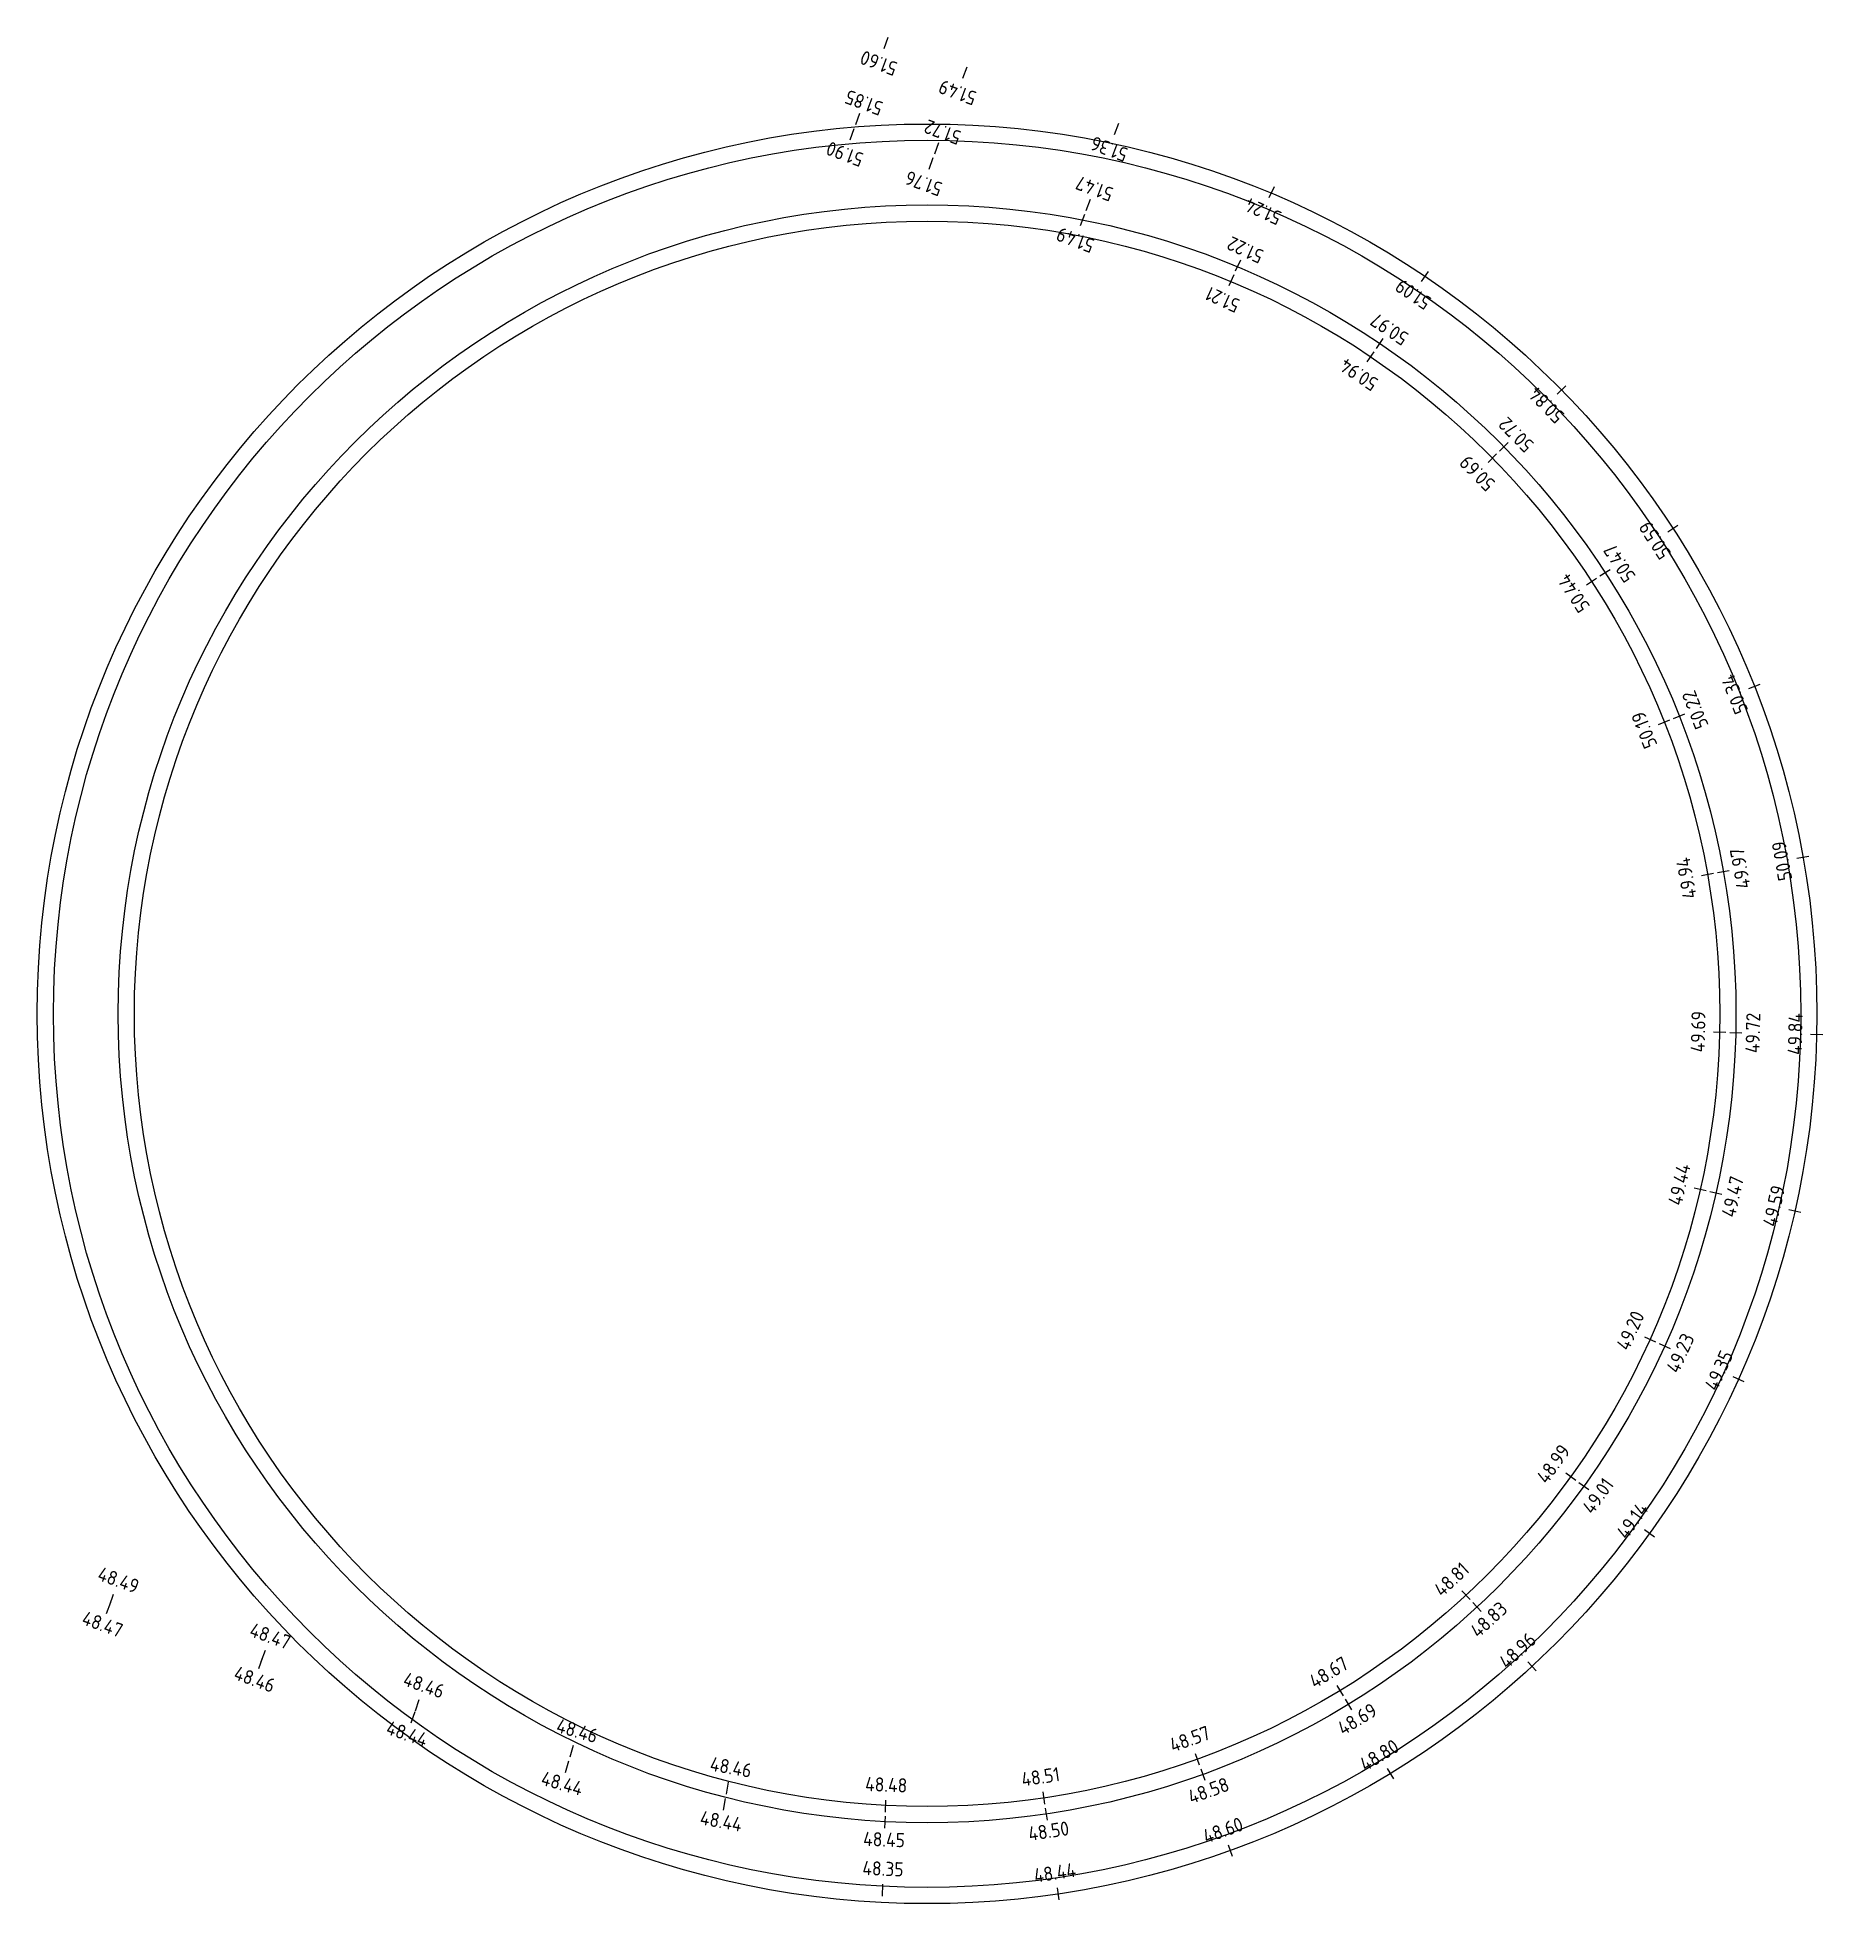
# Model space of a CAD drawing. Header units: metres. Extents: x 168205 to 168315, y 6228797 to 6228913.
import ezdxf
from ezdxf.enums import TextEntityAlignment as Align

# ---------------------------------------------------------------- set-up
doc = ezdxf.new("R2010")
doc.units = ezdxf.units.M
doc.header["$LTSCALE"] = 0.5
doc.layers.get('0').update_dxf_attribs({"linetype": 'CONTINUOUS'})
doc.layers.get('DEFPOINTS').update_dxf_attribs({"color": 5, "linetype": 'CONTINUOUS'})
doc.layers.add('M-351', color=1, linetype='CONTINUOUS')
doc.styles.add('ISO', font='iso.shx')
doc.styles.add('ISO-Anno-50', font='iso.shx', dxfattribs={"height": 5})

# ---------------------------------------------------------------- blocks, each defined once
blk = doc.blocks.new('_mkhjd')
blk.add_line((0.75, 0), (-0.75, 0))
at = {"style": 'ISO'}
blk.add_attdef('H', text='', height=1.75, rotation=270, dxfattribs=at).set_placement((0.75, 0), align=Align.CENTER)

msp = doc.modelspace()

# ---------------------------------------------------------------- linework, layer by layer
at = {"layer": 'DEFPOINTS'}
for radius in [55, 54, 50, 49]:
    msp.add_circle((168260.13, 6228852.3), radius, dxfattribs=at)

# ---------------------------------------------------------------- block references
at = {"layer": 'M-351'}
ref = msp.add_blockref('_mkhjd', (168257.6, 6228912.31), dxfattribs=dict(at, xscale=0.5, yscale=0.5, zscale=0.5, rotation=249.5656066593451))
ref.add_attrib('H', '51.60', dxfattribs={"color": 0, "height": 0.875, "rotation": 159.5656, "style": 'ISO-Anno-50'}).set_placement((168257.38, 6228911.72), align=Align.BOTTOM_CENTER)
ref = msp.add_blockref('_mkhjd', (168262.47, 6228910.49), dxfattribs=dict(at, xscale=0.5, yscale=0.5, zscale=0.5, rotation=249.5656066593451))
ref.add_attrib('H', '51.49', dxfattribs={"color": 0, "height": 0.875, "rotation": 159.5656, "style": 'ISO-Anno-50'}).set_placement((168262.25, 6228909.91), align=Align.BOTTOM_CENTER)
ref = msp.add_blockref('_mkhjd', (168255.85, 6228907.62), dxfattribs=dict(at, xscale=0.5, yscale=0.5, zscale=0.5, rotation=249.5656066593451))
ref.add_attrib('H', '51.85', dxfattribs={"color": 0, "height": 0.875, "rotation": 159.5656, "style": 'ISO-Anno-50'}).set_placement((168256.07, 6228908.21), align=Align.TOP_CENTER)
ref = msp.add_blockref('_mkhjd', (168255.5, 6228906.68), dxfattribs=dict(at, xscale=0.5, yscale=0.5, zscale=0.5, rotation=249.5656066593451))
ref.add_attrib('H', '51.90', dxfattribs={"color": 0, "height": 0.875, "rotation": 159.5656, "style": 'ISO-Anno-50'}).set_placement((168255.29, 6228906.1), align=Align.BOTTOM_CENTER)
ref = msp.add_blockref('_mkhjd', (168260.73, 6228905.81), dxfattribs=dict(at, xscale=0.5, yscale=0.5, zscale=0.5, rotation=249.5656066593451))
ref.add_attrib('H', '51.72', dxfattribs={"color": 0, "height": 0.875, "rotation": 159.5656, "style": 'ISO-Anno-50'}).set_placement((168260.94, 6228906.39), align=Align.TOP_CENTER)
ref = msp.add_blockref('_mkhjd', (168271.85, 6228907), dxfattribs=dict(at, xscale=0.5, yscale=0.5, zscale=0.5, rotation=249.4419802570079))
ref.add_attrib('H', '51.36', dxfattribs={"color": 0, "height": 0.875, "rotation": 159.442, "style": 'ISO-Anno-50'}).set_placement((168271.63, 6228906.41), align=Align.BOTTOM_CENTER)
ref = msp.add_blockref('_mkhjd', (168260.38, 6228904.87), dxfattribs=dict(at, xscale=0.5, yscale=0.5, zscale=0.5, rotation=249.5656066593451))
ref.add_attrib('H', '51.76', dxfattribs={"color": 0, "height": 0.875, "rotation": 159.5656, "style": 'ISO-Anno-50'}).set_placement((168260.16, 6228904.28), align=Align.BOTTOM_CENTER)
ref = msp.add_blockref('_mkhjd', (168270.1, 6228902.31), dxfattribs=dict(at, xscale=0.5, yscale=0.5, zscale=0.5, rotation=249.4419802570079))
ref.add_attrib('H', '51.47', dxfattribs={"color": 0, "height": 0.875, "rotation": 159.442, "style": 'ISO-Anno-50'}).set_placement((168270.32, 6228902.9), align=Align.TOP_CENTER)
ref = msp.add_blockref('_mkhjd', (168281.44, 6228903.1), dxfattribs=dict(at, xscale=0.5, yscale=0.5, zscale=0.5, rotation=245.4681150868255))
ref.add_attrib('H', '51.24', dxfattribs={"color": 0, "height": 0.875, "rotation": 155.4681, "style": 'ISO-Anno-50'}).set_placement((168281.18, 6228902.54), align=Align.BOTTOM_CENTER)
ref = msp.add_blockref('_mkhjd', (168269.74, 6228901.38), dxfattribs=dict(at, xscale=0.5, yscale=0.5, zscale=0.5, rotation=249.4419802570079))
ref.add_attrib('H', '51.49', dxfattribs={"color": 0, "height": 0.875, "rotation": 159.442, "style": 'ISO-Anno-50'}).set_placement((168269.53, 6228900.79), align=Align.BOTTOM_CENTER)
ref = msp.add_blockref('_mkhjd', (168279.36, 6228898.56), dxfattribs=dict(at, xscale=0.5, yscale=0.5, zscale=0.5, rotation=245.4681150868255))
ref.add_attrib('H', '51.22', dxfattribs={"color": 0, "height": 0.875, "rotation": 155.4681, "style": 'ISO-Anno-50'}).set_placement((168279.62, 6228899.12), align=Align.TOP_CENTER)
ref = msp.add_blockref('_mkhjd', (168278.95, 6228897.65), dxfattribs=dict(at, xscale=0.5, yscale=0.5, zscale=0.5, rotation=245.4681150868255))
ref.add_attrib('H', '51.21', dxfattribs={"color": 0, "height": 0.875, "rotation": 155.4681, "style": 'ISO-Anno-50'}).set_placement((168278.69, 6228897.08), align=Align.BOTTOM_CENTER)
ref = msp.add_blockref('_mkhjd', (168290.91, 6228897.88), dxfattribs=dict(at, xscale=0.5, yscale=0.5, zscale=0.5, rotation=235.9725749425949))
ref.add_attrib('H', '51.09', dxfattribs={"color": 0, "height": 0.875, "rotation": 145.9726, "style": 'ISO-Anno-50'}).set_placement((168290.56, 6228897.36), align=Align.BOTTOM_CENTER)
ref = msp.add_blockref('_mkhjd', (168288.11, 6228893.74), dxfattribs=dict(at, xscale=0.5, yscale=0.5, zscale=0.5, rotation=235.972574942533))
ref.add_attrib('H', '50.97', dxfattribs={"color": 0, "height": 0.875, "rotation": 145.9726, "style": 'ISO-Anno-50'}).set_placement((168288.46, 6228894.25), align=Align.TOP_CENTER)
ref = msp.add_blockref('_mkhjd', (168287.55, 6228892.91), dxfattribs=dict(at, xscale=0.5, yscale=0.5, zscale=0.5, rotation=235.9725749422641))
ref.add_attrib('H', '50.94', dxfattribs={"color": 0, "height": 0.875, "rotation": 145.9726, "style": 'ISO-Anno-50'}).set_placement((168287.2, 6228892.39), align=Align.BOTTOM_CENTER)
ref = msp.add_blockref('_mkhjd', (168299.35, 6228890.86), dxfattribs=dict(at, xscale=0.5, yscale=0.5, zscale=0.5, rotation=224.5134190401072))
ref.add_attrib('H', '50.84', dxfattribs={"color": 0, "height": 0.875, "rotation": 134.5134, "style": 'ISO-Anno-50'}).set_placement((168298.9, 6228890.42), align=Align.BOTTOM_CENTER)
ref = msp.add_blockref('_mkhjd', (168295.78, 6228887.35), dxfattribs=dict(at, xscale=0.5, yscale=0.5, zscale=0.5, rotation=224.5134190398304))
ref.add_attrib('H', '50.72', dxfattribs={"color": 0, "height": 0.875, "rotation": 134.5134, "style": 'ISO-Anno-50'}).set_placement((168296.23, 6228887.79), align=Align.TOP_CENTER)
ref = msp.add_blockref('_mkhjd', (168295.07, 6228886.65), dxfattribs=dict(at, xscale=0.5, yscale=0.5, zscale=0.5, rotation=224.5134190394672))
ref.add_attrib('H', '50.69', dxfattribs={"color": 0, "height": 0.875, "rotation": 134.5134, "style": 'ISO-Anno-50'}).set_placement((168294.63, 6228886.21), align=Align.BOTTOM_CENTER)
ref = msp.add_blockref('_mkhjd', (168306.23, 6228882.3), dxfattribs=dict(at, xscale=0.5, yscale=0.5, zscale=0.5, rotation=213.0542631369865))
ref.add_attrib('H', '50.59', dxfattribs={"color": 0, "height": 0.875, "rotation": 123.0543, "style": 'ISO-Anno-50'}).set_placement((168305.7, 6228881.96), align=Align.BOTTOM_CENTER)
ref = msp.add_blockref('_mkhjd', (168302.04, 6228879.57), dxfattribs=dict(at, xscale=0.5, yscale=0.5, zscale=0.5, rotation=213.0542631370612))
ref.add_attrib('H', '50.47', dxfattribs={"color": 0, "height": 0.875, "rotation": 123.0543, "style": 'ISO-Anno-50'}).set_placement((168302.56, 6228879.91), align=Align.TOP_CENTER)
ref = msp.add_blockref('_mkhjd', (168301.2, 6228879.02), dxfattribs=dict(at, xscale=0.5, yscale=0.5, zscale=0.5, rotation=213.0542631372568))
ref.add_attrib('H', '50.44', dxfattribs={"color": 0, "height": 0.875, "rotation": 123.0543, "style": 'ISO-Anno-50'}).set_placement((168300.68, 6228878.68), align=Align.BOTTOM_CENTER)
ref = msp.add_blockref('_mkhjd', (168311.27, 6228872.54), dxfattribs=dict(at, xscale=0.5, yscale=0.5, zscale=0.5, rotation=201.5951072351411))
ref.add_attrib('H', '50.34', dxfattribs={"color": 0, "height": 0.875, "rotation": 111.5951, "style": 'ISO-Anno-50'}).set_placement((168310.69, 6228872.31), align=Align.BOTTOM_CENTER)
ref = msp.add_blockref('_mkhjd', (168306.62, 6228870.7), dxfattribs=dict(at, xscale=0.5, yscale=0.5, zscale=0.5, rotation=201.5951072347747))
ref.add_attrib('H', '50.22', dxfattribs={"color": 0, "height": 0.875, "rotation": 111.5951, "style": 'ISO-Anno-50'}).set_placement((168307.2, 6228870.93), align=Align.TOP_CENTER)
ref = msp.add_blockref('_mkhjd', (168305.69, 6228870.33), dxfattribs=dict(at, xscale=0.5, yscale=0.5, zscale=0.5, rotation=201.5951072348925))
ref.add_attrib('H', '50.19', dxfattribs={"color": 0, "height": 0.875, "rotation": 111.5951, "style": 'ISO-Anno-50'}).set_placement((168305.11, 6228870.1), align=Align.BOTTOM_CENTER)
ref = msp.add_blockref('_mkhjd', (168308.37, 6228860.92), dxfattribs=dict(at, xscale=0.5, yscale=0.5, zscale=0.5, rotation=190.1359513324015))
ref.add_attrib('H', '49.94', dxfattribs={"color": 0, "height": 0.875, "rotation": 100.136, "style": 'ISO-Anno-50'}).set_placement((168307.75, 6228860.81), align=Align.BOTTOM_CENTER)
ref = msp.add_blockref('_mkhjd', (168309.35, 6228861.1), dxfattribs=dict(at, xscale=0.5, yscale=0.5, zscale=0.5, rotation=190.1359513321437))
ref.add_attrib('H', '49.97', dxfattribs={"color": 0, "height": 0.875, "rotation": 100.136, "style": 'ISO-Anno-50'}).set_placement((168309.96, 6228861.21), align=Align.TOP_CENTER)
ref = msp.add_blockref('_mkhjd', (168314.27, 6228861.98), dxfattribs=dict(at, xscale=0.5, yscale=0.5, zscale=0.5, rotation=190.1359513319559))
ref.add_attrib('H', '50.09', dxfattribs={"color": 0, "height": 0.875, "rotation": 100.136, "style": 'ISO-Anno-50'}).set_placement((168313.66, 6228861.87), align=Align.BOTTOM_CENTER)
ref = msp.add_blockref('_mkhjd', (168309.12, 6228851.17), dxfattribs=dict(at, xscale=0.5, yscale=0.5, zscale=0.5, rotation=178.6767954283631))
ref.add_attrib('H', '49.69', dxfattribs={"color": 0, "height": 0.875, "rotation": 88.6768, "style": 'ISO-Anno-50'}).set_placement((168308.49, 6228851.18), align=Align.BOTTOM_CENTER)
ref = msp.add_blockref('_mkhjd', (168310.12, 6228851.14), dxfattribs=dict(at, xscale=0.5, yscale=0.5, zscale=0.5, rotation=178.6767954287118))
ref.add_attrib('H', '49.72', dxfattribs={"color": 0, "height": 0.875, "rotation": 88.6768, "style": 'ISO-Anno-50'}).set_placement((168310.74, 6228851.13), align=Align.TOP_CENTER)
ref = msp.add_blockref('_mkhjd', (168315.12, 6228851.03), dxfattribs=dict(at, xscale=0.5, yscale=0.5, zscale=0.5, rotation=178.6767954283241))
ref.add_attrib('H', '49.84', dxfattribs={"color": 0, "height": 0.875, "rotation": 88.6768, "style": 'ISO-Anno-50'}).set_placement((168314.49, 6228851.04), align=Align.BOTTOM_CENTER)
ref = msp.add_blockref('_mkhjd', (168307.92, 6228841.46), dxfattribs=dict(at, xscale=0.5, yscale=0.5, zscale=0.5, rotation=167.2176395260178))
ref.add_attrib('H', '49.44', dxfattribs={"color": 0, "height": 0.875, "rotation": 77.2176, "style": 'ISO-Anno-50'}).set_placement((168307.31, 6228841.6), align=Align.BOTTOM_CENTER)
ref = msp.add_blockref('_mkhjd', (168308.89, 6228841.24), dxfattribs=dict(at, xscale=0.5, yscale=0.5, zscale=0.5, rotation=167.2176395260404))
ref.add_attrib('H', '49.47', dxfattribs={"color": 0, "height": 0.875, "rotation": 77.2176, "style": 'ISO-Anno-50'}).set_placement((168309.5, 6228841.1), align=Align.TOP_CENTER)
ref = msp.add_blockref('_mkhjd', (168313.77, 6228840.13), dxfattribs=dict(at, xscale=0.5, yscale=0.5, zscale=0.5, rotation=167.2176395261343))
ref.add_attrib('H', '49.59', dxfattribs={"color": 0, "height": 0.875, "rotation": 77.2176, "style": 'ISO-Anno-50'}).set_placement((168313.16, 6228840.27), align=Align.BOTTOM_CENTER)
ref = msp.add_blockref('_mkhjd', (168304.81, 6228832.18), dxfattribs=dict(at, xscale=0.5, yscale=0.5, zscale=0.5, rotation=155.7584836242009))
ref.add_attrib('H', '49.20', dxfattribs={"color": 0, "height": 0.875, "rotation": 65.7585, "style": 'ISO-Anno-50'}).set_placement((168304.24, 6228832.44), align=Align.BOTTOM_CENTER)
ref = msp.add_blockref('_mkhjd', (168305.72, 6228831.77), dxfattribs=dict(at, xscale=0.5, yscale=0.5, zscale=0.5, rotation=155.7584836240004))
ref.add_attrib('H', '49.23', dxfattribs={"color": 0, "height": 0.875, "rotation": 65.7585, "style": 'ISO-Anno-50'}).set_placement((168306.29, 6228831.51), align=Align.TOP_CENTER)
ref = msp.add_blockref('_mkhjd', (168310.28, 6228829.72), dxfattribs=dict(at, xscale=0.5, yscale=0.5, zscale=0.5, rotation=155.7584836240041))
ref.add_attrib('H', '49.35', dxfattribs={"color": 0, "height": 0.875, "rotation": 65.7585, "style": 'ISO-Anno-50'}).set_placement((168309.71, 6228829.97), align=Align.BOTTOM_CENTER)
ref = msp.add_blockref('_mkhjd', (168299.92, 6228823.7), dxfattribs=dict(at, xscale=0.5, yscale=0.5, zscale=0.5, rotation=144.2993277211999))
ref.add_attrib('H', '48.99', dxfattribs={"color": 0, "height": 0.875, "rotation": 54.2993, "style": 'ISO-Anno-50'}).set_placement((168299.41, 6228824.07), align=Align.BOTTOM_CENTER)
ref = msp.add_blockref('_mkhjd', (168300.73, 6228823.12), dxfattribs=dict(at, xscale=0.5, yscale=0.5, zscale=0.5, rotation=144.2993277210576))
ref.add_attrib('H', '49.01', dxfattribs={"color": 0, "height": 0.875, "rotation": 54.2993, "style": 'ISO-Anno-50'}).set_placement((168301.24, 6228822.76), align=Align.TOP_CENTER)
ref = msp.add_blockref('_mkhjd', (168304.79, 6228820.2), dxfattribs=dict(at, xscale=0.5, yscale=0.5, zscale=0.5, rotation=144.2993277212116))
ref.add_attrib('H', '49.14', dxfattribs={"color": 0, "height": 0.875, "rotation": 54.2993, "style": 'ISO-Anno-50'}).set_placement((168304.29, 6228820.57), align=Align.BOTTOM_CENTER)
ref = msp.add_blockref('_mkhjd', (168293.45, 6228816.37), dxfattribs=dict(at, xscale=0.5, yscale=0.5, zscale=0.5, rotation=132.840171818296))
ref.add_attrib('H', '48.81', dxfattribs={"color": 0, "height": 0.875, "rotation": 42.8402, "style": 'ISO-Anno-50'}).set_placement((168293.02, 6228816.83), align=Align.BOTTOM_CENTER)
ref = msp.add_blockref('_mkhjd', (168209.69, 6228816.05), dxfattribs=dict(at, xscale=0.5, yscale=0.5, zscale=0.5, rotation=70.13106778336832))
ref.add_attrib('H', '48.49', dxfattribs={"color": 0, "height": 0.875, "rotation": 340.1311, "style": 'ISO-Anno-50'}).set_placement((168209.91, 6228816.64), align=Align.BOTTOM_CENTER)
ref = msp.add_blockref('_mkhjd', (168209.52, 6228815.57), dxfattribs=dict(at, xscale=0.5, yscale=0.5, zscale=0.5, rotation=70.13106778336832))
ref.add_attrib('H', '48.47', dxfattribs={"color": 0, "height": 0.875, "rotation": 340.1311, "style": 'ISO-Anno-50'}).set_placement((168209.31, 6228814.98), align=Align.TOP_CENTER)
ref = msp.add_blockref('_mkhjd', (168294.13, 6228815.64), dxfattribs=dict(at, xscale=0.5, yscale=0.5, zscale=0.5, rotation=132.8401718186553))
ref.add_attrib('H', '48.83', dxfattribs={"color": 0, "height": 0.875, "rotation": 42.8402, "style": 'ISO-Anno-50'}).set_placement((168294.55, 6228815.18), align=Align.TOP_CENTER)
ref = msp.add_blockref('_mkhjd', (168219.08, 6228812.59), dxfattribs=dict(at, xscale=0.5, yscale=0.5, zscale=0.5, rotation=70.1158795728473))
ref.add_attrib('H', '48.47', dxfattribs={"color": 0, "height": 0.875, "rotation": 340.1159, "style": 'ISO-Anno-50'}).set_placement((168219.29, 6228813.18), align=Align.BOTTOM_CENTER)
ref = msp.add_blockref('_mkhjd', (168297.53, 6228811.97), dxfattribs=dict(at, xscale=0.5, yscale=0.5, zscale=0.5, rotation=132.8401718189807))
ref.add_attrib('H', '48.96', dxfattribs={"color": 0, "height": 0.875, "rotation": 42.8402, "style": 'ISO-Anno-50'}).set_placement((168297.1, 6228812.43), align=Align.BOTTOM_CENTER)
ref = msp.add_blockref('_mkhjd', (168218.92, 6228812.17), dxfattribs=dict(at, xscale=0.5, yscale=0.5, zscale=0.5, rotation=70.1158795728473))
ref.add_attrib('H', '48.46', dxfattribs={"color": 0, "height": 0.875, "rotation": 340.1159, "style": 'ISO-Anno-50'}).set_placement((168218.71, 6228811.58), align=Align.TOP_CENTER)
ref = msp.add_blockref('_mkhjd', (168285.65, 6228810.47), dxfattribs=dict(at, xscale=0.5, yscale=0.5, zscale=0.5, rotation=121.3810159161793))
ref.add_attrib('H', '48.67', dxfattribs={"color": 0, "height": 0.875, "rotation": 31.381, "style": 'ISO-Anno-50'}).set_placement((168285.32, 6228811), align=Align.BOTTOM_CENTER)
ref = msp.add_blockref('_mkhjd', (168228.6, 6228809.55), dxfattribs=dict(at, xscale=0.5, yscale=0.5, zscale=0.5, rotation=70.8675292789031))
ref.add_attrib('H', '48.46', dxfattribs={"color": 0, "height": 0.875, "rotation": 340.8675, "style": 'ISO-Anno-50'}).set_placement((168228.8, 6228810.14), align=Align.BOTTOM_CENTER)
ref = msp.add_blockref('_mkhjd', (168228.34, 6228808.8), dxfattribs=dict(at, xscale=0.5, yscale=0.5, zscale=0.5, rotation=70.8675292789031))
ref.add_attrib('H', '48.44', dxfattribs={"color": 0, "height": 0.875, "rotation": 340.8675, "style": 'ISO-Anno-50'}).set_placement((168228.13, 6228808.21), align=Align.TOP_CENTER)
ref = msp.add_blockref('_mkhjd', (168286.17, 6228809.61), dxfattribs=dict(at, xscale=0.5, yscale=0.5, zscale=0.5, rotation=121.3810159162854))
ref.add_attrib('H', '48.69', dxfattribs={"color": 0, "height": 0.875, "rotation": 31.381, "style": 'ISO-Anno-50'}).set_placement((168286.49, 6228809.08), align=Align.TOP_CENTER)
ref = msp.add_blockref('_mkhjd', (168238.14, 6228806.71), dxfattribs=dict(at, xscale=0.5, yscale=0.5, zscale=0.5, rotation=74.04508855400296))
ref.add_attrib('H', '48.46', dxfattribs={"color": 0, "height": 0.875, "rotation": 344.0451, "style": 'ISO-Anno-50'}).set_placement((168238.31, 6228807.31), align=Align.BOTTOM_CENTER)
ref = msp.add_blockref('_mkhjd', (168276.83, 6228806.23), dxfattribs=dict(at, xscale=0.5, yscale=0.5, zscale=0.5, rotation=109.9218600134735))
ref.add_attrib('H', '48.57', dxfattribs={"color": 0, "height": 0.875, "rotation": 19.9219, "style": 'ISO-Anno-50'}).set_placement((168276.61, 6228806.82), align=Align.BOTTOM_CENTER)
ref = msp.add_blockref('_mkhjd', (168288.77, 6228805.34), dxfattribs=dict(at, xscale=0.5, yscale=0.5, zscale=0.5, rotation=121.381015916253))
ref.add_attrib('H', '48.80', dxfattribs={"color": 0, "height": 0.875, "rotation": 31.381, "style": 'ISO-Anno-50'}).set_placement((168288.44, 6228805.88), align=Align.BOTTOM_CENTER)
ref = msp.add_blockref('_mkhjd', (168237.86, 6228805.75), dxfattribs=dict(at, xscale=0.5, yscale=0.5, zscale=0.5, rotation=74.04508855400296))
ref.add_attrib('H', '48.44', dxfattribs={"color": 0, "height": 0.875, "rotation": 344.0451, "style": 'ISO-Anno-50'}).set_placement((168237.69, 6228805.15), align=Align.TOP_CENTER)
ref = msp.add_blockref('_mkhjd', (168247.77, 6228804.43), dxfattribs=dict(at, xscale=0.5, yscale=0.5, zscale=0.5, rotation=79.7094438149136))
ref.add_attrib('H', '48.46', dxfattribs={"color": 0, "height": 0.875, "rotation": 349.7094, "style": 'ISO-Anno-50'}).set_placement((168247.88, 6228805.04), align=Align.BOTTOM_CENTER)
ref = msp.add_blockref('_mkhjd', (168267.34, 6228803.83), dxfattribs=dict(at, xscale=0.5, yscale=0.5, zscale=0.5, rotation=98.46270411097194))
ref.add_attrib('H', '48.51', dxfattribs={"color": 0, "height": 0.875, "rotation": 8.4627, "style": 'ISO-Anno-50'}).set_placement((168267.25, 6228804.45), align=Align.BOTTOM_CENTER)
ref = msp.add_blockref('_mkhjd', (168277.17, 6228805.29), dxfattribs=dict(at, xscale=0.5, yscale=0.5, zscale=0.5, rotation=109.9218600134383))
ref.add_attrib('H', '48.58', dxfattribs={"color": 0, "height": 0.875, "rotation": 19.9219, "style": 'ISO-Anno-50'}).set_placement((168277.38, 6228804.7), align=Align.TOP_CENTER)
ref = msp.add_blockref('_mkhjd', (168257.55, 6228803.32), dxfattribs=dict(at, xscale=0.5, yscale=0.5, zscale=0.5, rotation=87.86059506163514))
ref.add_attrib('H', '48.48', dxfattribs={"color": 0, "height": 0.875, "rotation": 357.8606, "style": 'ISO-Anno-50'}).set_placement((168257.58, 6228803.95), align=Align.BOTTOM_CENTER)
ref = msp.add_blockref('_mkhjd', (168247.59, 6228803.44), dxfattribs=dict(at, xscale=0.5, yscale=0.5, zscale=0.5, rotation=79.7094438149136))
ref.add_attrib('H', '48.44', dxfattribs={"color": 0, "height": 0.875, "rotation": 349.7094, "style": 'ISO-Anno-50'}).set_placement((168247.48, 6228802.83), align=Align.TOP_CENTER)
ref = msp.add_blockref('_mkhjd', (168267.49, 6228802.84), dxfattribs=dict(at, xscale=0.5, yscale=0.5, zscale=0.5, rotation=98.46270411091997))
ref.add_attrib('H', '48.50', dxfattribs={"color": 0, "height": 0.875, "rotation": 8.4627, "style": 'ISO-Anno-50'}).set_placement((168267.58, 6228802.22), align=Align.TOP_CENTER)
ref = msp.add_blockref('_mkhjd', (168257.52, 6228802.33), dxfattribs=dict(at, xscale=0.5, yscale=0.5, zscale=0.5, rotation=87.86059506163514))
ref.add_attrib('H', '48.45', dxfattribs={"color": 0, "height": 0.875, "rotation": 357.8606, "style": 'ISO-Anno-50'}).set_placement((168257.49, 6228801.7), align=Align.TOP_CENTER)
ref = msp.add_blockref('_mkhjd', (168278.87, 6228800.59), dxfattribs=dict(at, xscale=0.5, yscale=0.5, zscale=0.5, rotation=109.9218600136122))
ref.add_attrib('H', '48.60', dxfattribs={"color": 0, "height": 0.875, "rotation": 19.9219, "style": 'ISO-Anno-50'}).set_placement((168278.66, 6228801.18), align=Align.BOTTOM_CENTER)
ref = msp.add_blockref('_mkhjd', (168257.36, 6228798.13), dxfattribs=dict(at, xscale=0.5, yscale=0.5, zscale=0.5, rotation=87.86059506163514))
ref.add_attrib('H', '48.35', dxfattribs={"color": 0, "height": 0.875, "rotation": 357.8606, "style": 'ISO-Anno-50'}).set_placement((168257.38, 6228798.76), align=Align.BOTTOM_CENTER)
ref = msp.add_blockref('_mkhjd', (168268.22, 6228797.9), dxfattribs=dict(at, xscale=0.5, yscale=0.5, zscale=0.5, rotation=98.46270411091398))
ref.add_attrib('H', '48.44', dxfattribs={"color": 0, "height": 0.875, "rotation": 8.4627, "style": 'ISO-Anno-50'}).set_placement((168268.13, 6228798.52), align=Align.BOTTOM_CENTER)

doc.saveas('drawing.dxf')
